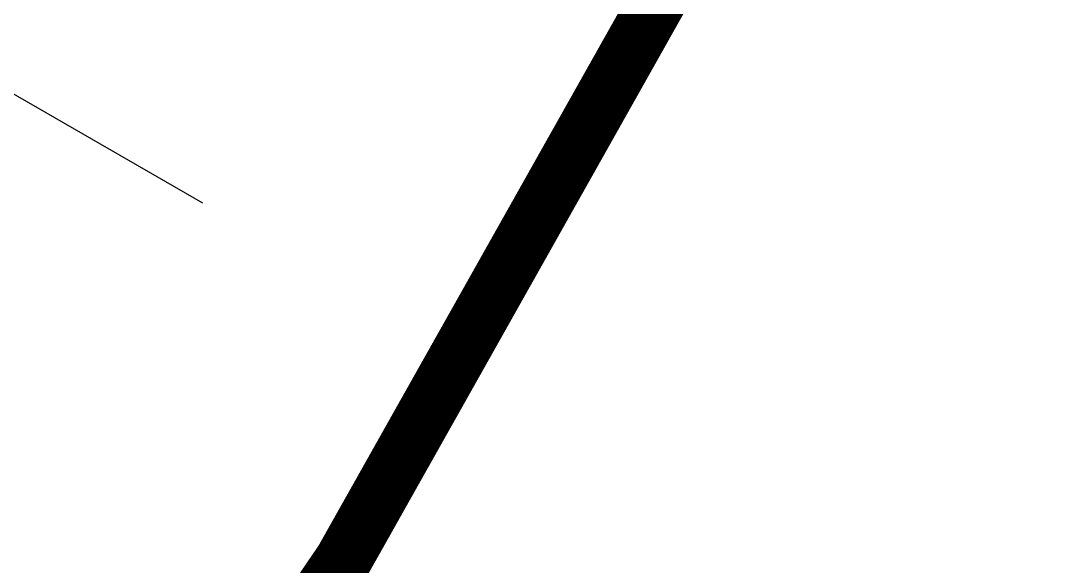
# Model space of a CAD drawing. Header units: millimetres. Extents: x 216654360 to 218309126, y 218099985 to 219647706.
# Drawn here: x 217976185 to 217985128, y 218875860 to 218880632 of the extents above; entities that cross this region are included whole.
import ezdxf
from ezdxf.xclip import XClip

# ---------------------------------------------------------------- set-up
doc = ezdxf.new("R2010")
doc.units = ezdxf.units.MM
doc.header["$LTSCALE"] = 1000
doc.header["$XCLIPFRAME"] = 0
doc.linetypes.add('DASH', pattern=[0.35, 0.25, -0.1])
doc.linetypes.add('DOTE', pattern=[2.4200000000000004, 2, -0.2, 0.02, -0.2])
for name, color, linetype in [('A-ANNO-DOTE', 1, 'DOTE'), ('A-FLOR-STRS', 51, 'Continuous'), ('A-WALL', 2, 'Continuous'), ('A-WALL-MSNW', 2, 'Continuous'), ('现状植物', 3, 'Continuous')]:
    doc.layers.add(name, color=color, linetype=linetype)

# ---------------------------------------------------------------- blocks, each defined once
blk = doc.blocks.new('123dttyuu')
at = {"color": 7, "linetype": 'Continuous'}
blk.add_lwpolyline([(-491.9079135158963, -1231.657801925905), (-489.8365066942824, -1231.657801925909, 0.198861279323303), (-482.0598612574731, -1228.437505374658), (-450.60964192341, -1196.99964835588, -0.1988611156731714), (-447.7817733742731, -1195.828631428153), (-426.7122678012274, -1195.828618160754)], format="xyb", dxfattribs=at)
blk = doc.blocks.new('123sfg')
at = {"layer": 'A-FLOR-STRS', "color": 1, "linetype": 'DASH', "const_width": 0.5}
blk.add_lwpolyline([(-431.8656419331855, -1239.880152367701), (-430.7574388099792, -1232.094934287486), (-429.9684684670246, -1227.345356392272), (-428.1316071802103, -1219.113704384542), (-427.4672116297479, -1216.173528586345), (-426.6227886450006, -1211.625636377144), (-425.1215353479574, -1203.747376584453), (-424.1251620127523, -1198.437336181179), (-424.0859732910949, -1197.911209319432), (-424.1551806907519, -1191.707523606432), (-424.2037090031854, -1187.357491663604), (-424.2854724545696, -1176.551505218731), (-431.2216880260785, -1169.421393652044), (-431.8843497909656, -1148.586130392568), (-433.1748325719773, -1148.672661361057), (-433.183958132071, -1148.32154214988), (-435.7520347369718, -1148.388286254316), (-511.1115516244317, -1148.388286254316)], dxfattribs=at)
at = {"color": 7, "linetype": 'Continuous'}
blk.add_blockref('123dttyuu', (-5.820766091346741e-11, 0.01000000000931323), dxfattribs=at)
blk = doc.blocks.new('123sdtrt')
at = {"layer": 'A-WALL-MSNW'}
for p, q in [((6070860.542888237, -6593.919512386266), (6070742.807176147, 3959.798143441957)), ((6071060.530444095, -6591.68848081369), (6070942.794732004, 3962.029175014532)), ((6070822.037375635, -7105.955809855558), (6070860.81292025, -6585.376042610917))]:
    blk.add_line(p, q, dxfattribs=at)
blk = doc.blocks.new('A$C04836B57')
at = {"layer": 'A-ANNO-DOTE'}
ref = blk.add_blockref('123sfg', (408074.6474547908, 1131835.749373674), dxfattribs=dict(at, xscale=1000, yscale=1000, zscale=1000))
XClip(ref).set_block_clipping_path([(-527.116253690554, -1244.4995262616217), (-408.074574071597, -1131.8357493736744)])
at = {"layer": 'A-WALL'}
ref = blk.add_blockref('123sdtrt', (-6086971.935885664, -59483.23253006631), dxfattribs=at)
XClip(ref).set_block_clipping_path([(5967930.256266707, -53180.54435788118), (6086971.935885664, 59482.65594915765)])

msp = doc.modelspace()

# ---------------------------------------------------------------- block references
at = {"layer": '现状植物', "rotation": 330.0099772030858}
msp.add_blockref('A$C04836B57', (218025897.187641, 218925138.5110827), dxfattribs=at)

doc.saveas('drawing.dxf')
